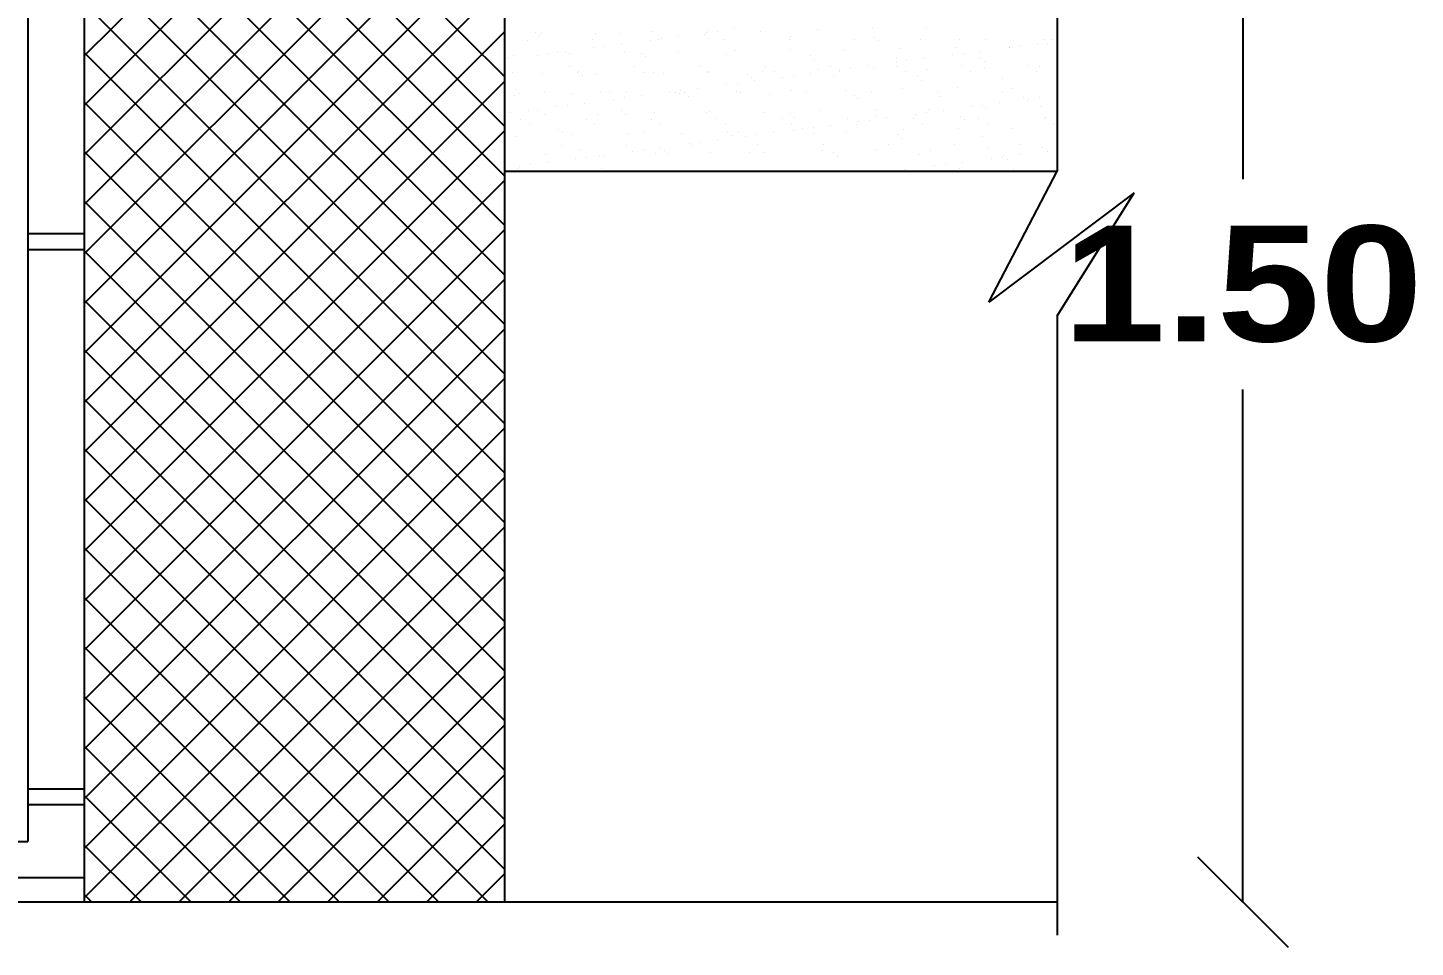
# Model space of a CAD drawing. Header units: metres. Extents: x 10791 to 15749, y -2675 to -2476.
# Drawn here: x 15706.52 to 15709.277, y -2626.81 to -2624.983 of the extents above; entities that cross this region are included whole.
import ezdxf

# ---------------------------------------------------------------- set-up
doc = ezdxf.new("R2010")
doc.units = ezdxf.units.M
doc.header["$LTSCALE"] = 0.5
doc.header["$MEASUREMENT"] = 0
doc.header["$PDMODE"] = 35
doc.styles.get("Standard").update_dxf_attribs({"font": ''})
doc.styles.get('Standard').set_extended_font_data('Arial Black')
doc.dimstyles.get("Standard").update_dxf_attribs({"dimtxt": 0.23, "dimasz": 0.18, "dimexe": 0.18, "dimexo": 0.0625, "dimgap": 0.09, "dimtad": 0, "dimtih": 1, "dimtoh": 1, "dimzin": 0, "dimdsep": 46, "dimtxsty": 'Standard', "dimblk": 'OBLIQUE', "dimcen": 0.09, "dimse1": 1, "dimse2": 1, "dimclrd": 1, "dimclrt": 3, "dimadec": 0, "dimazin": 0, "dimtfac": 1, "dimtofl": 0, "dimtmove": 0, "dimatfit": 3, "dimfxl": 0, "dimtolj": 1, "dimtzin": 0, "dimarcsym": 0})

# ---------------------------------------------------------------- blocks, each defined once
blk = doc.blocks.new('_Oblique')
at = {"color": 0, "linetype": 'ByBlock', "lineweight": -2}
blk.add_line((-0.5, -0.5), (0.5, 0.5), dxfattribs=at)
blk = doc.blocks.new('*D101')
at = {"color": 1, "lineweight": -2}
for p, q in [((15708.9341, -2624.2653), (15708.9341, -2625.2838)), ((15708.9341, -2626.7201), (15708.9341, -2625.7016))]:
    blk.add_line(p, q, dxfattribs=at)
at = {"layer": 'Defpoints', "color": 0, "lineweight": 25}
for p in [(15708.5655, -2624.2653), (15708.9341, -2624.2653), (15708.5655, -2626.7201)]:
    blk.add_point(p, dxfattribs=at)
at = {"color": 1, "lineweight": -2, "xscale": 0.18, "yscale": 0.18, "zscale": 0.18}
for p, rotation in [((15708.9341, -2624.2653), 90), ((15708.9341, -2626.7201), 270)]:
    blk.add_blockref('_Oblique', p, dxfattribs=dict(at, rotation=rotation))
at = {"color": 3, "insert": (15708.9341, -2625.4927), "char_height": 0.23, "attachment_point": 5}
blk.add_mtext('\\A1;1.50', dxfattribs=at)

msp = doc.modelspace()

# ---------------------------------------------------------------- linework, layer by layer
at = {"lineweight": 25, "ltscale": 72}
for p, q in [((15706.63188, -2623.90389), (15706.63188, -2626.72012)), ((15707.46719, -2623.90389), (15707.46719, -2626.72012)), ((15708.56549, -2623.97485), (15708.56549, -2625.26767)), ((15706.63188, -2625.03848), (15707.46719, -2624.20317)), ((15707.46719, -2625.07974), (15706.63188, -2624.24443)), ((15706.63188, -2625.13692), (15707.46719, -2624.30161)), ((15706.51963, -2624.34375), (15706.51963, -2626.59968)), ((15707.46719, -2625.17818), (15706.63188, -2624.34287)), ((15706.63188, -2625.23536), (15707.46719, -2624.40005)), ((15707.46719, -2625.27663), (15706.63188, -2624.44131)), ((15706.63188, -2625.33381), (15707.46719, -2624.4985)), ((15707.46719, -2625.37507), (15706.63188, -2624.53976)), ((15706.63188, -2625.43225), (15707.46719, -2624.59694)), ((15707.46719, -2625.47351), (15706.63188, -2624.6382)), ((15706.63188, -2625.53069), (15707.46719, -2624.69538)), ((15707.46719, -2625.57195), (15706.63188, -2624.73664)), ((15706.63188, -2625.62913), (15707.46719, -2624.79382)), ((15707.46719, -2625.67039), (15706.63188, -2624.83508)), ((15706.63188, -2625.72758), (15707.46719, -2624.89226)), ((15707.46719, -2625.76884), (15706.63188, -2624.93353)), ((15706.63188, -2625.82602), (15707.46719, -2624.99071)), ((15707.5282, -2624.99108), (15707.5282, -2624.99108)), ((15707.53589, -2624.99813), (15707.53589, -2624.99813)), ((15707.54049, -2624.99378), (15707.54049, -2624.99378)), ((15707.64733, -2624.9943), (15707.64733, -2624.9943)), ((15707.69778, -2624.99477), (15707.69778, -2624.99477)), ((15707.76013, -2624.99023), (15707.76013, -2624.99023)), ((15707.8649, -2624.99621), (15707.8649, -2624.99621)), ((15707.8693, -2624.99242), (15707.8693, -2624.99242)), ((15707.86946, -2624.98884), (15707.86946, -2624.98884)), ((15707.89104, -2624.98955), (15707.89104, -2624.98955)), ((15707.92499, -2624.98508), (15707.92499, -2624.98508)), ((15707.9763, -2624.98935), (15707.9763, -2624.98935)), ((15708.0891, -2624.98529), (15708.0891, -2624.98529)), ((15708.19843, -2624.98389), (15708.19843, -2624.98389)), ((15708.30527, -2624.9844), (15708.30527, -2624.9844)), ((15707.51266, -2625.00709), (15707.51266, -2625.00709)), ((15707.64272, -2625.00685), (15707.64272, -2625.00685)), ((15707.64445, -2625.02202), (15707.64445, -2625.02202)), ((15707.66619, -2625.01916), (15707.66619, -2625.01916)), ((15707.70014, -2625.01469), (15707.70014, -2625.01469)), ((15707.75687, -2625.00722), (15707.75687, -2625.00722)), ((15707.77279, -2625.00662), (15707.77279, -2625.00662)), ((15707.77861, -2625.00435), (15707.77861, -2625.00435)), ((15707.81257, -2624.99988), (15707.81257, -2624.99988)), ((15707.8726, -2625.00326), (15707.8726, -2625.00326)), ((15707.90285, -2625.00638), (15707.90285, -2625.00638)), ((15708.03292, -2625.00614), (15708.03292, -2625.00614)), ((15708.03449, -2624.9999), (15708.03449, -2624.9999)), ((15708.16298, -2625.00591), (15708.16298, -2625.00591)), ((15708.20161, -2625.00134), (15708.20161, -2625.00134)), ((15708.20931, -2625.00839), (15708.20931, -2625.00839)), ((15708.2549, -2625.02305), (15708.2549, -2625.02305)), ((15708.29304, -2625.00567), (15708.29304, -2625.00567)), ((15708.36423, -2625.02166), (15708.36423, -2625.02166)), ((15708.3712, -2625.00503), (15708.3712, -2625.00503)), ((15708.42311, -2625.00544), (15708.42311, -2625.00544)), ((15708.46992, -2625.02148), (15708.46992, -2625.02148)), ((15708.47107, -2625.02217), (15708.47107, -2625.02217)), ((15708.49166, -2625.01862), (15708.49166, -2625.01862)), ((15708.52562, -2625.01415), (15708.52562, -2625.01415)), ((15708.53832, -2625.00646), (15708.53832, -2625.00646)), ((15708.54602, -2625.01352), (15708.54602, -2625.01352)), ((15708.55317, -2625.0052), (15708.55317, -2625.0052)), ((15707.46719, -2625.86728), (15706.63188, -2625.03197)), ((15707.4753, -2625.04429), (15707.4753, -2625.04429)), ((15707.48416, -2625.03701), (15707.48416, -2625.03701)), ((15707.53203, -2625.03682), (15707.53203, -2625.03682)), ((15707.55377, -2625.03396), (15707.55377, -2625.03396)), ((15707.57223, -2625.03143), (15707.57223, -2625.03143)), ((15707.58772, -2625.02949), (15707.58772, -2625.02949)), ((15707.59696, -2625.03294), (15707.59696, -2625.03294)), ((15707.70629, -2625.03155), (15707.70629, -2625.03155)), ((15707.73935, -2625.03286), (15707.73935, -2625.03286)), ((15707.74705, -2625.03992), (15707.74705, -2625.03992)), ((15707.81313, -2625.03206), (15707.81313, -2625.03206)), ((15707.90894, -2625.03656), (15707.90894, -2625.03656)), ((15707.92593, -2625.028), (15707.92593, -2625.028)), ((15708.03526, -2625.0266), (15708.03526, -2625.0266)), ((15708.07606, -2625.03799), (15708.07606, -2625.03799)), ((15708.08376, -2625.04505), (15708.08376, -2625.04505)), ((15708.1421, -2625.02711), (15708.1421, -2625.02711)), ((15708.24507, -2625.05108), (15708.24507, -2625.05108)), ((15708.24565, -2625.04169), (15708.24565, -2625.04169)), ((15708.26681, -2625.04822), (15708.26681, -2625.04822)), ((15708.30077, -2625.04375), (15708.30077, -2625.04375)), ((15708.3575, -2625.03628), (15708.3575, -2625.03628)), ((15708.37924, -2625.03342), (15708.37924, -2625.03342)), ((15708.41277, -2625.04312), (15708.41277, -2625.04312)), ((15708.41319, -2625.02895), (15708.41319, -2625.02895)), ((15708.42047, -2625.05018), (15708.42047, -2625.05018)), ((15707.48299, -2625.07128), (15707.48299, -2625.07128)), ((15707.54312, -2625.07426), (15707.54312, -2625.07426)), ((15707.59544, -2625.05983), (15707.59544, -2625.05983)), ((15707.61305, -2625.07105), (15707.61305, -2625.07105)), ((15707.6138, -2625.06952), (15707.6138, -2625.06952)), ((15707.6215, -2625.07658), (15707.6215, -2625.07658)), ((15707.64996, -2625.07477), (15707.64996, -2625.07477)), ((15707.7255, -2625.05959), (15707.7255, -2625.05959)), ((15707.74311, -2625.07081), (15707.74311, -2625.07081)), ((15707.76276, -2625.07071), (15707.76276, -2625.07071)), ((15707.78339, -2625.07321), (15707.78339, -2625.07321)), ((15707.85557, -2625.05935), (15707.85557, -2625.05935)), ((15707.87209, -2625.06931), (15707.87209, -2625.06931)), ((15707.87318, -2625.07057), (15707.87318, -2625.07057)), ((15707.95051, -2625.07465), (15707.95051, -2625.07465)), ((15707.97893, -2625.06982), (15707.97893, -2625.06982)), ((15707.98563, -2625.05912), (15707.98563, -2625.05912)), ((15708.00324, -2625.07034), (15708.00324, -2625.07034)), ((15708.02023, -2625.08068), (15708.02023, -2625.08068)), ((15708.04197, -2625.07782), (15708.04197, -2625.07782)), ((15708.07592, -2625.07335), (15708.07592, -2625.07335)), ((15708.09173, -2625.06576), (15708.09173, -2625.06576)), ((15708.11569, -2625.05888), (15708.11569, -2625.05888)), ((15708.1201, -2625.07834), (15708.1201, -2625.07834)), ((15708.13265, -2625.06588), (15708.13265, -2625.06588)), ((15708.13331, -2625.0701), (15708.13331, -2625.0701)), ((15708.15439, -2625.06302), (15708.15439, -2625.06302)), ((15708.18835, -2625.05855), (15708.18835, -2625.05855)), ((15708.20106, -2625.06437), (15708.20106, -2625.06437)), ((15708.24576, -2625.05864), (15708.24576, -2625.05864)), ((15708.26337, -2625.06986), (15708.26337, -2625.06986)), ((15708.28722, -2625.07978), (15708.28722, -2625.07978)), ((15708.3079, -2625.06488), (15708.3079, -2625.06488)), ((15708.37582, -2625.05841), (15708.37582, -2625.05841)), ((15708.39343, -2625.06963), (15708.39343, -2625.06963)), ((15708.4207, -2625.06081), (15708.4207, -2625.06081)), ((15708.50589, -2625.05817), (15708.50589, -2625.05817)), ((15708.5235, -2625.06939), (15708.5235, -2625.06939)), ((15708.53003, -2625.05942), (15708.53003, -2625.05942)), ((15706.63188, -2625.92446), (15707.46719, -2625.08915)), ((15707.48825, -2625.10618), (15707.48825, -2625.10618)), ((15707.81712, -2625.10742), (15707.81712, -2625.10742)), ((15707.85108, -2625.10295), (15707.85108, -2625.10295)), ((15707.9078, -2625.09548), (15707.9078, -2625.09548)), ((15707.92856, -2625.10847), (15707.92856, -2625.10847)), ((15707.92954, -2625.09262), (15707.92954, -2625.09262)), ((15707.95821, -2625.0817), (15707.95821, -2625.0817)), ((15707.9635, -2625.08815), (15707.9635, -2625.08815)), ((15708.03789, -2625.10708), (15708.03789, -2625.10708)), ((15708.14473, -2625.10759), (15708.14473, -2625.10759)), ((15708.25753, -2625.10353), (15708.25753, -2625.10353)), ((15708.29492, -2625.08683), (15708.29492, -2625.08683)), ((15708.36686, -2625.10213), (15708.36686, -2625.10213)), ((15708.4568, -2625.08347), (15708.4568, -2625.08347)), ((15708.4737, -2625.10264), (15708.4737, -2625.10264)), ((15707.46719, -2625.96572), (15706.63188, -2625.13041)), ((15707.48679, -2625.11748), (15707.48679, -2625.11748)), ((15707.49595, -2625.11323), (15707.49595, -2625.11323)), ((15707.54639, -2625.11168), (15707.54639, -2625.11168)), ((15707.59959, -2625.11342), (15707.59959, -2625.11342)), ((15707.62623, -2625.13255), (15707.62623, -2625.13255)), ((15707.65783, -2625.10987), (15707.65783, -2625.10987)), ((15707.67646, -2625.11144), (15707.67646, -2625.11144)), ((15707.68296, -2625.12509), (15707.68296, -2625.12509)), ((15707.7047, -2625.12222), (15707.7047, -2625.12222)), ((15707.70892, -2625.11202), (15707.70892, -2625.11202)), ((15707.73865, -2625.11775), (15707.73865, -2625.11775)), ((15707.79538, -2625.11028), (15707.79538, -2625.11028)), ((15707.80652, -2625.1112), (15707.80652, -2625.1112)), ((15707.81576, -2625.11254), (15707.81576, -2625.11254)), ((15707.82496, -2625.11131), (15707.82496, -2625.11131)), ((15707.83265, -2625.11836), (15707.83265, -2625.11836)), ((15707.93658, -2625.11097), (15707.93658, -2625.11097)), ((15707.99454, -2625.115), (15707.99454, -2625.115)), ((15708.06665, -2625.11073), (15708.06665, -2625.11073)), ((15708.16167, -2625.11643), (15708.16167, -2625.11643)), ((15708.16936, -2625.12349), (15708.16936, -2625.12349)), ((15708.19671, -2625.11049), (15708.19671, -2625.11049)), ((15708.32677, -2625.11026), (15708.32677, -2625.11026)), ((15708.33125, -2625.12013), (15708.33125, -2625.12013)), ((15708.4517, -2625.13202), (15708.4517, -2625.13202)), ((15708.45684, -2625.11002), (15708.45684, -2625.11002)), ((15708.49837, -2625.12156), (15708.49837, -2625.12156)), ((15708.50607, -2625.12862), (15708.50607, -2625.12862)), ((15708.50843, -2625.12455), (15708.50843, -2625.12455)), ((15708.53017, -2625.12169), (15708.53017, -2625.12169)), ((15708.56412, -2625.11721), (15708.56412, -2625.11721)), ((15707.47985, -2625.15182), (15707.47985, -2625.15182)), ((15707.51381, -2625.14735), (15707.51381, -2625.14735)), ((15707.53228, -2625.14653), (15707.53228, -2625.14653)), ((15707.54575, -2625.15473), (15707.54575, -2625.15473)), ((15707.57053, -2625.13989), (15707.57053, -2625.13989)), ((15707.59227, -2625.13702), (15707.59227, -2625.13702)), ((15707.65259, -2625.15525), (15707.65259, -2625.15525)), ((15707.6994, -2625.14796), (15707.6994, -2625.14796)), ((15707.7071, -2625.15502), (15707.7071, -2625.15502)), ((15707.76539, -2625.15118), (15707.76539, -2625.15118)), ((15707.86899, -2625.15166), (15707.86899, -2625.15166)), ((15707.87472, -2625.14979), (15707.87472, -2625.14979)), ((15707.98156, -2625.1503), (15707.98156, -2625.1503)), ((15708.01936, -2625.1637), (15708.01936, -2625.1637)), ((15708.03611, -2625.15309), (15708.03611, -2625.15309)), ((15708.04381, -2625.16015), (15708.04381, -2625.16015)), ((15708.09436, -2625.14624), (15708.09436, -2625.14624)), ((15708.14942, -2625.16347), (15708.14942, -2625.16347)), ((15708.20369, -2625.14484), (15708.20369, -2625.14484)), ((15708.2057, -2625.15678), (15708.2057, -2625.15678)), ((15708.22685, -2625.16162), (15708.22685, -2625.16162)), ((15708.27949, -2625.16323), (15708.27949, -2625.16323)), ((15708.28358, -2625.15415), (15708.28358, -2625.15415)), ((15708.30532, -2625.15129), (15708.30532, -2625.15129)), ((15708.31053, -2625.14535), (15708.31053, -2625.14535)), ((15708.33928, -2625.14682), (15708.33928, -2625.14682)), ((15708.37282, -2625.15822), (15708.37282, -2625.15822)), ((15708.39601, -2625.13935), (15708.39601, -2625.13935)), ((15708.40955, -2625.16299), (15708.40955, -2625.16299)), ((15708.41775, -2625.13649), (15708.41775, -2625.13649)), ((15708.42333, -2625.14129), (15708.42333, -2625.14129)), ((15708.53266, -2625.13989), (15708.53266, -2625.13989)), ((15708.53962, -2625.16276), (15708.53962, -2625.16276)), ((15708.54241, -2625.16191), (15708.54241, -2625.16191)), ((15706.63188, -2626.0229), (15707.46719, -2625.18759)), ((15707.49911, -2625.16465), (15707.49911, -2625.16465)), ((15707.51672, -2625.17587), (15707.51672, -2625.17587)), ((15707.57385, -2625.18462), (15707.57385, -2625.18462)), ((15707.62917, -2625.16441), (15707.62917, -2625.16441)), ((15707.64678, -2625.17563), (15707.64678, -2625.17563)), ((15707.74344, -2625.18831), (15707.74344, -2625.18831)), ((15707.75923, -2625.16417), (15707.75923, -2625.16417)), ((15707.77685, -2625.17539), (15707.77685, -2625.17539)), ((15707.8893, -2625.16394), (15707.8893, -2625.16394)), ((15707.90691, -2625.17516), (15707.90691, -2625.17516)), ((15707.91056, -2625.18975), (15707.91056, -2625.18975)), ((15707.93119, -2625.18895), (15707.93119, -2625.18895)), ((15708.00201, -2625.19122), (15708.00201, -2625.19122)), ((15708.03697, -2625.17492), (15708.03697, -2625.17492)), ((15708.04052, -2625.18755), (15708.04052, -2625.18755)), ((15708.05874, -2625.18375), (15708.05874, -2625.18375)), ((15708.08048, -2625.18089), (15708.08048, -2625.18089)), ((15708.11443, -2625.17642), (15708.11443, -2625.17642)), ((15708.14736, -2625.18806), (15708.14736, -2625.18806)), ((15708.16704, -2625.17469), (15708.16704, -2625.17469)), ((15708.17116, -2625.16895), (15708.17116, -2625.16895)), ((15708.1929, -2625.16609), (15708.1929, -2625.16609)), ((15708.26016, -2625.184), (15708.26016, -2625.184)), ((15708.2971, -2625.17445), (15708.2971, -2625.17445)), ((15708.36949, -2625.18261), (15708.36949, -2625.18261)), ((15708.38052, -2625.16527), (15708.38052, -2625.16527)), ((15708.42716, -2625.17421), (15708.42716, -2625.17421)), ((15708.47633, -2625.18312), (15708.47633, -2625.18312)), ((15708.55723, -2625.17398), (15708.55723, -2625.17398)), ((15707.48942, -2625.19796), (15707.48942, -2625.19796)), ((15707.58012, -2625.21626), (15707.58012, -2625.21626)), ((15707.58155, -2625.19167), (15707.58155, -2625.19167)), ((15707.60222, -2625.19389), (15707.60222, -2625.19389)), ((15707.71019, -2625.21602), (15707.71019, -2625.21602)), ((15707.71155, -2625.1925), (15707.71155, -2625.1925)), ((15707.81839, -2625.19301), (15707.81839, -2625.19301)), ((15707.83389, -2625.21335), (15707.83389, -2625.21335)), ((15707.84025, -2625.21579), (15707.84025, -2625.21579)), ((15707.85563, -2625.21049), (15707.85563, -2625.21049)), ((15707.88958, -2625.20602), (15707.88958, -2625.20602)), ((15707.91826, -2625.1968), (15707.91826, -2625.1968)), ((15707.94631, -2625.19855), (15707.94631, -2625.19855)), ((15707.96805, -2625.19569), (15707.96805, -2625.19569)), ((15707.97031, -2625.21555), (15707.97031, -2625.21555)), ((15708.08015, -2625.19344), (15708.08015, -2625.19344)), ((15708.10038, -2625.21532), (15708.10038, -2625.21532)), ((15708.23044, -2625.21508), (15708.23044, -2625.21508)), ((15708.24727, -2625.19488), (15708.24727, -2625.19488)), ((15708.25497, -2625.20193), (15708.25497, -2625.20193)), ((15708.36051, -2625.21484), (15708.36051, -2625.21484)), ((15708.41686, -2625.19857), (15708.41686, -2625.19857)), ((15708.49057, -2625.21461), (15708.49057, -2625.21461)), ((15707.46719, -2626.06416), (15706.63188, -2625.22885)), ((15707.54838, -2625.23521), (15707.54838, -2625.23521)), ((15707.60904, -2625.24295), (15707.60904, -2625.24295)), ((15707.61788, -2625.22497), (15707.61788, -2625.22497)), ((15707.63078, -2625.24009), (15707.63078, -2625.24009)), ((15707.65522, -2625.23572), (15707.65522, -2625.23572)), ((15707.66474, -2625.23562), (15707.66474, -2625.23562)), ((15707.72147, -2625.22815), (15707.72147, -2625.22815)), ((15707.7432, -2625.22529), (15707.7432, -2625.22529)), ((15707.76802, -2625.23166), (15707.76802, -2625.23166)), ((15707.77716, -2625.22082), (15707.77716, -2625.22082)), ((15707.78501, -2625.2264), (15707.78501, -2625.2264)), ((15707.79271, -2625.23346), (15707.79271, -2625.23346)), ((15707.87735, -2625.23026), (15707.87735, -2625.23026)), ((15707.95459, -2625.2301), (15707.95459, -2625.2301)), ((15707.98419, -2625.23077), (15707.98419, -2625.23077)), ((15708.09699, -2625.22671), (15708.09699, -2625.22671)), ((15708.12172, -2625.23153), (15708.12172, -2625.23153)), ((15708.12941, -2625.23859), (15708.12941, -2625.23859)), ((15708.20632, -2625.22532), (15708.20632, -2625.22532)), ((15708.2913, -2625.23523), (15708.2913, -2625.23523)), ((15708.31316, -2625.22583), (15708.31316, -2625.22583)), ((15708.42596, -2625.22176), (15708.42596, -2625.22176)), ((15708.43451, -2625.24242), (15708.43451, -2625.24242)), ((15708.45625, -2625.23955), (15708.45625, -2625.23955)), ((15708.45843, -2625.23666), (15708.45843, -2625.23666)), ((15708.46612, -2625.24372), (15708.46612, -2625.24372)), ((15708.49021, -2625.23508), (15708.49021, -2625.23508)), ((15708.53529, -2625.22037), (15708.53529, -2625.22037)), ((15708.54694, -2625.22761), (15708.54694, -2625.22761)), ((15707.46719, -2625.26767), (15708.56549, -2625.26767)), ((15707.49233, -2625.26163), (15707.49233, -2625.26163)), ((15707.49662, -2625.25775), (15707.49662, -2625.25775)), ((15707.51836, -2625.25489), (15707.51836, -2625.25489)), ((15707.55231, -2625.25042), (15707.55231, -2625.25042)), ((15707.65946, -2625.26306), (15707.65946, -2625.26306)), ((15707.82904, -2625.26675), (15707.82904, -2625.26675)), ((15708.26279, -2625.26447), (15708.26279, -2625.26447)), ((15708.26536, -2625.26468), (15708.26536, -2625.26468)), ((15708.32209, -2625.25722), (15708.32209, -2625.25722)), ((15708.34383, -2625.25435), (15708.34383, -2625.25435)), ((15708.37212, -2625.26308), (15708.37212, -2625.26308)), ((15708.37778, -2625.24988), (15708.37778, -2625.24988)), ((15708.42926, -2625.52771), (15708.56549, -2625.26767)), ((15708.44328, -2625.26758), (15708.44328, -2625.26758)), ((15708.47896, -2625.26359), (15708.47896, -2625.26359)), ((15706.63188, -2626.12134), (15707.46719, -2625.28603)), ((15707.46719, -2626.16261), (15706.63188, -2625.3273)), ((15708.71843, -2625.31101), (15708.42926, -2625.52771)), ((15708.56549, -2625.55549), (15708.71843, -2625.31101)), ((15706.63188, -2625.39233), (15706.51963, -2625.39233)), ((15706.63188, -2626.21979), (15707.46719, -2625.38448)), ((15706.63188, -2625.42385), (15706.51963, -2625.42385)), ((15707.46719, -2626.26105), (15706.63188, -2625.42574)), ((15706.63188, -2626.31823), (15707.46719, -2625.48292)), ((15707.46719, -2626.35949), (15706.63188, -2625.52418)), ((15708.56549, -2625.55549), (15708.56549, -2626.78622)), ((15706.63188, -2626.41667), (15707.46719, -2625.58136)), ((15707.46719, -2626.45793), (15706.63188, -2625.62262)), ((15706.63188, -2626.51511), (15707.46719, -2625.6798)), ((15707.46719, -2626.55638), (15706.63188, -2625.72106)), ((15706.63188, -2626.61356), (15707.46719, -2625.77825)), ((15707.46719, -2626.65482), (15706.63188, -2625.81951)), ((15706.63188, -2626.712), (15707.46719, -2625.87669)), ((15707.43405, -2626.72012), (15706.63188, -2625.91795)), ((15706.72221, -2626.72012), (15707.46719, -2625.97513)), ((15707.33561, -2626.72012), (15706.63188, -2626.01639)), ((15706.82065, -2626.72012), (15707.46719, -2626.07357)), ((15707.23716, -2626.72012), (15706.63188, -2626.11483)), ((15706.91909, -2626.72012), (15707.46719, -2626.17202)), ((15707.13872, -2626.72012), (15706.63188, -2626.21328)), ((15707.01754, -2626.72012), (15707.46719, -2626.27046)), ((15707.04028, -2626.72012), (15706.63188, -2626.31172)), ((15707.11598, -2626.72012), (15707.46719, -2626.3689)), ((15706.94184, -2626.72012), (15706.63188, -2626.41016)), ((15707.21442, -2626.72012), (15707.46719, -2626.46734)), ((15706.63188, -2626.4957), (15706.51963, -2626.4957)), ((15706.84339, -2626.72012), (15706.63188, -2626.5086)), ((15706.63188, -2626.52722), (15706.51963, -2626.52722)), ((15707.31286, -2626.72012), (15707.46719, -2626.56578)), ((15700.77561, -2626.59968), (15706.51963, -2626.59968)), ((15706.74495, -2626.72012), (15706.63188, -2626.60705)), ((15700.66336, -2626.67169), (15706.63188, -2626.67169)), ((15707.41131, -2626.72012), (15707.46719, -2626.66423)), ((15706.64651, -2626.72012), (15706.63188, -2626.70549)), ((15698.72975, -2626.72012), (15708.56549, -2626.72012))]:
    msp.add_line(p, q, dxfattribs=at)

# ---------------------------------------------------------------- dimensions: what is measured, and where the dimension line sits
at = {"color": 0}
dim = msp.add_linear_dim(base=(15708.93412, -2624.26534), p1=(15708.56549, -2626.72012), p2=(15708.56549, -2624.26534), angle=90, text='1.50', dimstyle='Standard', dxfattribs=at)
dim.commit()
dim.dimension.update_dxf_attribs({"geometry": '*D101', "text_midpoint": (15708.93412, -2625.49273)})

doc.saveas('drawing.dxf')
